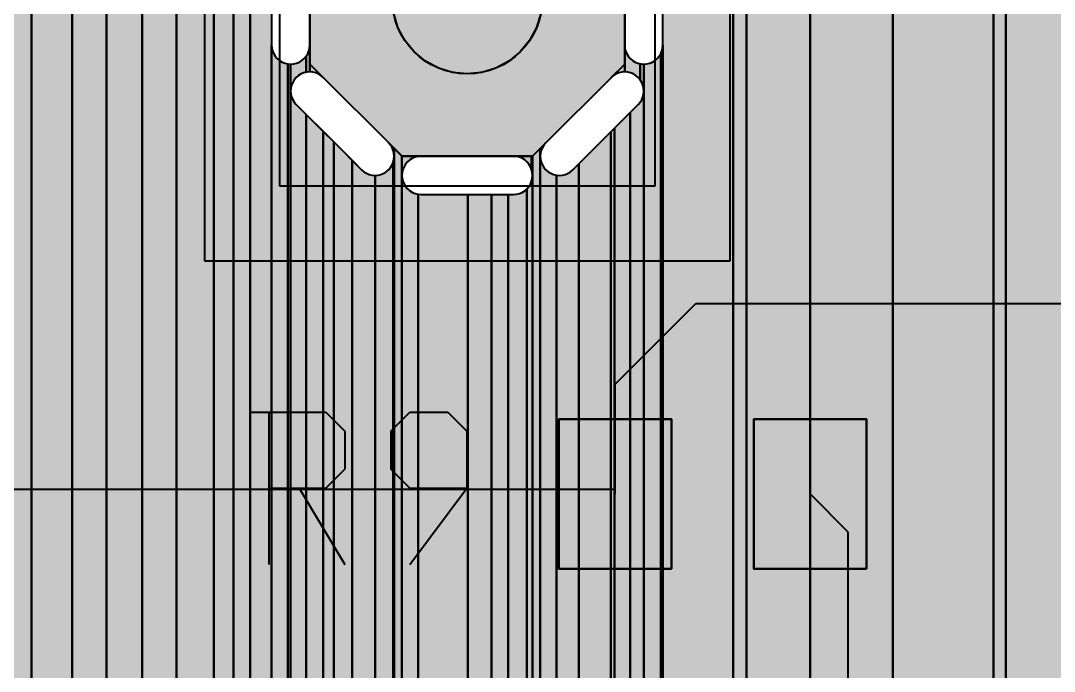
# Model space of a CAD drawing. Header units: millimetres. Extents: x 1.4 to 58.4, y 2.1 to 36.1.
# Drawn here: x 19.38 to 26.27, y 26.57 to 30.91 of the extents above; entities that cross this region are included whole.
import ezdxf

# ---------------------------------------------------------------- set-up
doc = ezdxf.new("R2010")
doc.units = ezdxf.units.MM
for name, color, linetype in [('bottom_copper', 7, 'Continuous'), ('drill_plated', 7, 'Continuous'), ('top_copper', 7, 'Continuous'), ('top_silk', 7, 'Continuous')]:
    doc.layers.add(name, color=color, linetype=linetype)

# ---------------------------------------------------------------- blocks, each defined once
blk = doc.blocks.new('Block12349')
at = {"layer": 'bottom_copper', "lineweight": 40}
for points in [[(0, 21.343), (-0.0369, 21.3583), (-0.0758, 21.3676), (-0.1157, 21.3708), (-0.1256, 21.37), (-0.5506, 21.37), (-0.5506, 32.385), (0, 32.385), (0, 21.343)], [(0.672, 20.6876), (0.071, 21.2886), (0.0645, 21.2962), (0.0341, 21.3221), (0, 21.343), (0, 32.385), (0.672, 32.385), (0.672, 20.6876)], [(0.7542, 20.5009), (0.7511, 20.5407), (0.7417, 20.5797), (0.7264, 20.6166), (0.7055, 20.6507), (0.6796, 20.6811), (0.672, 20.6876), (0.672, 32.385), (0.7542, 32.385), (0.7542, 20.5009)], [(1.4791, 0), (0.7542, 0), (0.7542, 32.385), (1.4791, 32.385), (1.4791, 0)]]:
    blk.add_hatch(color=7, dxfattribs=at).paths.add_polyline_path(points, flags=0)
at = {"layer": 'bottom_copper', "color": 7, "lineweight": 40}
for points in [[(0, 21.343), (-0.0369, 21.3583), (-0.0758, 21.3676), (-0.1157, 21.3708), (-0.1256, 21.37), (-0.5506, 21.37), (-0.5506, 32.385), (0, 32.385), (0, 21.343)], [(0.672, 20.6876), (0.071, 21.2886), (0.0645, 21.2962), (0.0341, 21.3221), (0, 21.343), (0, 32.385), (0.672, 32.385), (0.672, 20.6876)], [(0.7542, 20.5009), (0.7511, 20.5407), (0.7417, 20.5797), (0.7264, 20.6166), (0.7055, 20.6507), (0.6796, 20.6811), (0.672, 20.6876), (0.672, 32.385), (0.7542, 32.385), (0.7542, 20.5009)], [(1.4791, 0), (0.7542, 0), (0.7542, 32.385), (1.4791, 32.385), (1.4791, 0)]]:
    blk.add_lwpolyline(points, close=True, dxfattribs=at)
blk = doc.blocks.new('Block15609')
at = {"layer": 'bottom_copper', "lineweight": 40}
for points in [[(2.54, 21.3583), (2.5031, 21.343), (2.469, 21.3221), (2.4386, 21.2962), (2.4321, 21.2886), (2.0717, 20.9282), (2.0717, 32.385), (2.54, 32.385), (2.54, 21.3583)], [(2.6287, 21.37), (2.6188, 21.3708), (2.579, 21.3677), (2.54, 21.3583), (2.54, 32.385), (2.6287, 32.385), (2.6288, 21.37)], [(3.0537, 21.37), (2.6288, 21.37), (2.6288, 32.385), (3.0537, 32.385), (3.0537, 21.37)], [(1.9208, 27.5274), (1.9078, 27.5426), (1.8926, 27.5555), (1.8755, 27.566), (1.8571, 27.5736), (1.8376, 27.5783), (1.8177, 27.5799), (1.8177, 27.759), (1.8189, 27.7391), (1.8235, 27.7197), (1.8311, 27.7014), (1.8416, 27.6842), (1.8546, 27.669), (1.8698, 27.656), (1.8869, 27.6456), (1.9053, 27.6379), (1.9208, 27.6342), (1.9208, 27.5274)], [(2.0717, 20.9282), (2.0582, 20.9147), (2.0582, 27.7012), (2.0659, 27.7197), (2.0705, 27.7391), (2.0717, 27.7591), (2.0717, 20.9282)], [(2.0582, 20.9147), (1.9451, 20.8016), (1.9451, 27.6317), (1.9646, 27.6333), (1.9841, 27.6379), (2.0025, 27.6456), (2.0196, 27.656), (2.0348, 27.669), (2.0478, 27.6842), (2.0582, 27.7012), (2.0582, 20.9147)], [(1.8177, 27.5799), (1.7978, 27.5783), (1.7783, 27.5736), (1.7599, 27.566), (1.7428, 27.5555), (1.7279, 27.5423), (1.8177, 27.6321), (1.8177, 27.5799)], [(1.9451, 27.4525), (1.9435, 27.4724), (1.9389, 27.4918), (1.9312, 27.5103), (1.9208, 27.5274), (1.9208, 27.6342), (1.9248, 27.6333), (1.9447, 27.6317), (1.9451, 27.4525)], [(1.9451, 20.8016), (1.8546, 20.7111), (1.8546, 27.3098), (1.9075, 27.3627), (1.9208, 27.3776), (1.9312, 27.3946), (1.9389, 27.4131), (1.9435, 27.4325), (1.9451, 27.4525), (1.9451, 20.8016)], [(1.8546, 20.7111), (1.8312, 20.6877), (1.8235, 20.6811), (1.7978, 20.6509), (1.7767, 20.6166), (1.7614, 20.5797), (1.7521, 20.5408), (1.7489, 20.5009), (1.7489, 27.2041), (1.8546, 27.3098), (1.8546, 20.7111)], [(1.725, 13.9534), (1.6227, 14.016), (1.5119, 14.0619), (1.5119, 26.9671), (1.725, 27.1802), (1.725, 13.9534)], [(1.7489, 13.933), (1.725, 13.9534), (1.725, 27.1802), (1.7489, 27.2041), (1.7489, 13.933)], [(0, 13.9065), (-0.1225, 13.9065), (-0.1225, 27.113), (0, 26.9906), (0, 13.9065)], [(0.2806, 27.017), (0.279, 27.0369), (0.2743, 27.0564), (0.2667, 27.0748), (0.2562, 27.0919), (0.2433, 27.1065), (0.2806, 27.0692), (0.2806, 27.017)], [(1.2921, 27.1065), (1.2792, 27.0919), (1.2687, 27.0748), (1.2611, 27.0564), (1.2564, 27.0369), (1.2548, 27.017), (1.2548, 27.0692), (1.2921, 27.1065)], [(0.2806, 13.9065), (0.2743, 13.9065), (0.2743, 26.9776), (0.279, 26.9971), (0.2806, 27.017), (0.2806, 13.9065)], [(0.3324, 13.9065), (0.2806, 13.9065), (0.2806, 27.0692), (0.3324, 27.0174), (0.3324, 13.9065)], [(0.4398, 27.0158), (0.4204, 27.0112), (0.4019, 27.0035), (0.3849, 26.9931), (0.3697, 26.9801), (0.3567, 26.9649), (0.3463, 26.9478), (0.3386, 26.9294), (0.334, 26.9099), (0.3324, 26.89), (0.3324, 27.0174), (0.3328, 27.017), (0.4398, 27.017), (0.4398, 27.0158)], [(0.4398, 27.0158), (0.4398, 27.017), (0.4597, 27.017), (0.4398, 27.0158)], [(1.1968, 26.9294), (1.1891, 26.9478), (1.1787, 26.9649), (1.1657, 26.9801), (1.1505, 26.9931), (1.1335, 27.0035), (1.115, 27.0112), (1.0956, 27.0158), (1.0757, 27.017), (1.1968, 27.017), (1.1968, 26.9294)], [(1.203, 26.89), (1.2014, 26.9099), (1.1968, 26.9294), (1.1968, 27.017), (1.2026, 27.017), (1.203, 27.0174), (1.203, 26.89)], [(1.2548, 14.0977), (1.203, 14.0936), (1.203, 27.0174), (1.2548, 27.0692), (1.2548, 14.0977)], [(1.3623, 14.0925), (1.2757, 14.0994), (1.2548, 14.0977), (1.2548, 27.017), (1.2564, 26.9971), (1.2611, 26.9776), (1.2687, 26.9592), (1.2792, 26.9421), (1.2921, 26.9269), (1.3073, 26.9139), (1.3244, 26.9035), (1.3429, 26.8958), (1.3623, 26.8912), (1.3623, 14.0925)], [(0.1532, 13.9065), (0, 13.9065), (0, 26.9906), (0.0634, 26.9272), (0.0783, 26.9139), (0.0953, 26.9035), (0.1138, 26.8958), (0.1332, 26.8912), (0.1532, 26.8896), (0.1532, 13.9065)], [(0.2743, 13.9065), (0.1532, 13.9065), (0.1532, 26.8896), (0.1731, 26.8912), (0.1925, 26.8958), (0.211, 26.9035), (0.2281, 26.9139), (0.243, 26.9266), (0.2562, 26.9421), (0.2667, 26.9592), (0.2743, 26.9776), (0.2743, 13.9065)], [(1.5119, 14.0619), (1.3953, 14.0899), (1.3623, 14.0925), (1.3623, 26.8912), (1.3822, 26.8896), (1.4022, 26.8912), (1.4216, 26.8958), (1.4401, 26.9035), (1.4571, 26.9139), (1.472, 26.9272), (1.5119, 26.9671), (1.5119, 14.0619)], [(0.4398, 13.9065), (0.3328, 13.9065), (0.3324, 26.89), (0.334, 26.8701), (0.3386, 26.8506), (0.3463, 26.8322), (0.3567, 26.8151), (0.3697, 26.7999), (0.3849, 26.7869), (0.4019, 26.7765), (0.4204, 26.7688), (0.4398, 26.7642), (0.4398, 13.9065)], [(1.2026, 14.0936), (1.1657, 14.0907), (1.1657, 26.7999), (1.1787, 26.8151), (1.1891, 26.8322), (1.1968, 26.8506), (1.2014, 26.8701), (1.203, 26.89), (1.203, 14.0936)], [(0.7715, 13.9065), (0.4398, 13.9065), (0.4398, 26.7642), (0.4597, 26.763), (0.7715, 26.763), (0.7715, 13.9065)], [(0.9287, 14.016), (0.8264, 13.9534), (0.7715, 13.9065), (0.7715, 26.763), (0.9287, 26.763), (0.9287, 14.016)], [(1.0395, 14.0619), (0.9287, 14.016), (0.9287, 26.763), (1.0395, 26.763), (1.0395, 14.0619)], [(1.1657, 14.0907), (1.1561, 14.0899), (1.0395, 14.0619), (1.0395, 26.763), (1.0756, 26.763), (1.0956, 26.7642), (1.115, 26.7688), (1.1335, 26.7765), (1.1505, 26.7869), (1.1657, 26.7999), (1.1657, 14.0907)]]:
    blk.add_hatch(color=7, dxfattribs=at).paths.add_polyline_path(points, flags=0)
at = {"layer": 'bottom_copper', "color": 7, "lineweight": 40}
for points in [[(2.54, 21.3583), (2.5031, 21.343), (2.469, 21.3221), (2.4386, 21.2962), (2.4321, 21.2886), (2.0717, 20.9282), (2.0717, 32.385), (2.54, 32.385), (2.54, 21.3583)], [(2.6287, 21.37), (2.6188, 21.3708), (2.579, 21.3677), (2.54, 21.3583), (2.54, 32.385), (2.6287, 32.385), (2.6288, 21.37)], [(3.0537, 21.37), (2.6288, 21.37), (2.6288, 32.385), (3.0537, 32.385), (3.0537, 21.37)], [(1.9208, 27.5274), (1.9078, 27.5426), (1.8926, 27.5555), (1.8755, 27.566), (1.8571, 27.5736), (1.8376, 27.5783), (1.8177, 27.5799), (1.8177, 27.759), (1.8189, 27.7391), (1.8235, 27.7197), (1.8311, 27.7014), (1.8416, 27.6842), (1.8546, 27.669), (1.8698, 27.656), (1.8869, 27.6456), (1.9053, 27.6379), (1.9208, 27.6342), (1.9208, 27.5274)], [(2.0717, 20.9282), (2.0582, 20.9147), (2.0582, 27.7012), (2.0659, 27.7197), (2.0705, 27.7391), (2.0717, 27.7591), (2.0717, 20.9282)], [(2.0582, 20.9147), (1.9451, 20.8016), (1.9451, 27.6317), (1.9646, 27.6333), (1.9841, 27.6379), (2.0025, 27.6456), (2.0196, 27.656), (2.0348, 27.669), (2.0478, 27.6842), (2.0582, 27.7012), (2.0582, 20.9147)], [(1.8177, 27.5799), (1.7978, 27.5783), (1.7783, 27.5736), (1.7599, 27.566), (1.7428, 27.5555), (1.7279, 27.5423), (1.8177, 27.6321), (1.8177, 27.5799)], [(1.9451, 27.4525), (1.9435, 27.4724), (1.9389, 27.4918), (1.9312, 27.5103), (1.9208, 27.5274), (1.9208, 27.6342), (1.9248, 27.6333), (1.9447, 27.6317), (1.9451, 27.4525)], [(1.9451, 20.8016), (1.8546, 20.7111), (1.8546, 27.3098), (1.9075, 27.3627), (1.9208, 27.3776), (1.9312, 27.3946), (1.9389, 27.4131), (1.9435, 27.4325), (1.9451, 27.4525), (1.9451, 20.8016)], [(1.8546, 20.7111), (1.8312, 20.6877), (1.8235, 20.6811), (1.7978, 20.6509), (1.7767, 20.6166), (1.7614, 20.5797), (1.7521, 20.5408), (1.7489, 20.5009), (1.7489, 27.2041), (1.8546, 27.3098), (1.8546, 20.7111)], [(1.725, 13.9534), (1.6227, 14.016), (1.5119, 14.0619), (1.5119, 26.9671), (1.725, 27.1802), (1.725, 13.9534)], [(1.7489, 13.933), (1.725, 13.9534), (1.725, 27.1802), (1.7489, 27.2041), (1.7489, 13.933)], [(0, 13.9065), (-0.1225, 13.9065), (-0.1225, 27.113), (0, 26.9906), (0, 13.9065)], [(0.2806, 27.017), (0.279, 27.0369), (0.2743, 27.0564), (0.2667, 27.0748), (0.2562, 27.0919), (0.2433, 27.1065), (0.2806, 27.0692), (0.2806, 27.017)], [(1.2921, 27.1065), (1.2792, 27.0919), (1.2687, 27.0748), (1.2611, 27.0564), (1.2564, 27.0369), (1.2548, 27.017), (1.2548, 27.0692), (1.2921, 27.1065)], [(0.2806, 13.9065), (0.2743, 13.9065), (0.2743, 26.9776), (0.279, 26.9971), (0.2806, 27.017), (0.2806, 13.9065)], [(0.3324, 13.9065), (0.2806, 13.9065), (0.2806, 27.0692), (0.3324, 27.0174), (0.3324, 13.9065)], [(0.4398, 27.0158), (0.4204, 27.0112), (0.4019, 27.0035), (0.3849, 26.9931), (0.3697, 26.9801), (0.3567, 26.9649), (0.3463, 26.9478), (0.3386, 26.9294), (0.334, 26.9099), (0.3324, 26.89), (0.3324, 27.0174), (0.3328, 27.017), (0.4398, 27.017), (0.4398, 27.0158)], [(0.4398, 27.0158), (0.4398, 27.017), (0.4597, 27.017), (0.4398, 27.0158)], [(1.1968, 26.9294), (1.1891, 26.9478), (1.1787, 26.9649), (1.1657, 26.9801), (1.1505, 26.9931), (1.1335, 27.0035), (1.115, 27.0112), (1.0956, 27.0158), (1.0757, 27.017), (1.1968, 27.017), (1.1968, 26.9294)], [(1.203, 26.89), (1.2014, 26.9099), (1.1968, 26.9294), (1.1968, 27.017), (1.2026, 27.017), (1.203, 27.0174), (1.203, 26.89)], [(1.2548, 14.0977), (1.203, 14.0936), (1.203, 27.0174), (1.2548, 27.0692), (1.2548, 14.0977)], [(1.3623, 14.0925), (1.2757, 14.0994), (1.2548, 14.0977), (1.2548, 27.017), (1.2564, 26.9971), (1.2611, 26.9776), (1.2687, 26.9592), (1.2792, 26.9421), (1.2921, 26.9269), (1.3073, 26.9139), (1.3244, 26.9035), (1.3429, 26.8958), (1.3623, 26.8912), (1.3623, 14.0925)], [(0.1532, 13.9065), (0, 13.9065), (0, 26.9906), (0.0634, 26.9272), (0.0783, 26.9139), (0.0953, 26.9035), (0.1138, 26.8958), (0.1332, 26.8912), (0.1532, 26.8896), (0.1532, 13.9065)], [(0.2743, 13.9065), (0.1532, 13.9065), (0.1532, 26.8896), (0.1731, 26.8912), (0.1925, 26.8958), (0.211, 26.9035), (0.2281, 26.9139), (0.243, 26.9266), (0.2562, 26.9421), (0.2667, 26.9592), (0.2743, 26.9776), (0.2743, 13.9065)], [(1.5119, 14.0619), (1.3953, 14.0899), (1.3623, 14.0925), (1.3623, 26.8912), (1.3822, 26.8896), (1.4022, 26.8912), (1.4216, 26.8958), (1.4401, 26.9035), (1.4571, 26.9139), (1.472, 26.9272), (1.5119, 26.9671), (1.5119, 14.0619)], [(0.4398, 13.9065), (0.3328, 13.9065), (0.3324, 26.89), (0.334, 26.8701), (0.3386, 26.8506), (0.3463, 26.8322), (0.3567, 26.8151), (0.3697, 26.7999), (0.3849, 26.7869), (0.4019, 26.7765), (0.4204, 26.7688), (0.4398, 26.7642), (0.4398, 13.9065)], [(1.2026, 14.0936), (1.1657, 14.0907), (1.1657, 26.7999), (1.1787, 26.8151), (1.1891, 26.8322), (1.1968, 26.8506), (1.2014, 26.8701), (1.203, 26.89), (1.203, 14.0936)], [(0.7715, 13.9065), (0.4398, 13.9065), (0.4398, 26.7642), (0.4597, 26.763), (0.7715, 26.763), (0.7715, 13.9065)], [(0.9287, 14.016), (0.8264, 13.9534), (0.7715, 13.9065), (0.7715, 26.763), (0.9287, 26.763), (0.9287, 14.016)], [(1.0395, 14.0619), (0.9287, 14.016), (0.9287, 26.763), (1.0395, 26.763), (1.0395, 14.0619)], [(1.1657, 14.0907), (1.1561, 14.0899), (1.0395, 14.0619), (1.0395, 26.763), (1.0756, 26.763), (1.0956, 26.7642), (1.115, 26.7688), (1.1335, 26.7765), (1.1505, 26.7869), (1.1657, 26.7999), (1.1657, 14.0907)]]:
    blk.add_lwpolyline(points, close=True, dxfattribs=at)
blk = doc.blocks.new('Block17461')
at = {"layer": 'bottom_copper', "lineweight": 40}
for points in [[(2.0298, 14.8003), (1.9672, 14.698), (1.9213, 14.5872), (1.8933, 14.4706), (1.8839, 14.351), (1.8839, 32.385), (2.0298, 32.385), (2.0298, 14.8003)], [(2.3012, 15.032), (2.1989, 14.9694), (2.1077, 14.8915), (2.0298, 14.8003), (2.0298, 32.385), (2.3012, 32.385), (2.3012, 15.032)], [(2.5286, 15.1059), (2.412, 15.0779), (2.3012, 15.032), (2.3012, 32.385), (2.5286, 32.385), (2.5286, 15.1059)], [(2.7678, 15.1059), (2.6482, 15.1153), (2.5286, 15.1059), (2.5286, 32.385), (2.7678, 32.385), (2.7678, 15.1059)], [(2.9952, 15.032), (2.8844, 15.0779), (2.7678, 15.1059), (2.7678, 32.385), (2.9952, 32.385), (2.9952, 15.032)], [(3.2443, 14.8264), (3.1887, 14.8915), (3.0975, 14.9694), (2.9952, 15.032), (2.9952, 32.385), (3.2443, 32.385), (3.2443, 14.8264)], [(3.3748, 14.5879), (3.3292, 14.698), (3.2666, 14.8003), (3.2443, 14.8264), (3.2443, 32.385), (3.3748, 32.385), (3.3748, 14.5879)], [(3.4871, 14.3203), (3.4073, 14.4001), (3.4031, 14.4706), (3.3751, 14.5872), (3.3748, 14.5879), (3.3748, 32.385), (3.4871, 32.385), (3.4871, 14.3203)], [(3.6302, 14.1772), (3.4871, 14.3203), (3.4871, 32.385), (3.6302, 32.385), (3.6302, 14.1772)], [(3.7373, 14.0701), (3.6302, 14.1772), (3.6302, 27.7591), (3.6314, 27.7391), (3.636, 27.7197), (3.6437, 27.7012), (3.6541, 27.6842), (3.6671, 27.669), (3.6823, 27.656), (3.6994, 27.6456), (3.7178, 27.6379), (3.7373, 27.6332), (3.7373, 14.0701)], [(3.8842, 27.5799), (3.8643, 27.5783), (3.8603, 27.5773), (3.8603, 27.6842), (3.8707, 27.7012), (3.8784, 27.7197), (3.883, 27.7391), (3.8842, 27.759), (3.8842, 27.5799)], [(3.8603, 27.5773), (3.8448, 27.5736), (3.8264, 27.566), (3.8093, 27.5555), (3.7944, 27.5429), (3.7811, 27.5274), (3.7707, 27.5103), (3.763, 27.4918), (3.7584, 27.4724), (3.7568, 27.4525), (3.7568, 27.6317), (3.7771, 27.6332), (3.7966, 27.6379), (3.815, 27.6456), (3.8321, 27.656), (3.8473, 27.669), (3.8603, 27.6842), (3.8603, 27.5773)], [(3.7568, 14.0506), (3.7373, 14.0701), (3.7373, 27.6332), (3.7568, 27.6317), (3.7568, 14.0506)], [(3.9591, 27.5555), (3.942, 27.566), (3.9236, 27.5736), (3.9041, 27.5783), (3.8842, 27.5799), (3.8842, 27.6321), (3.974, 27.5423), (3.9591, 27.5555)], [(3.8603, 13.9471), (3.7568, 14.0506), (3.7568, 27.4525), (3.7584, 27.4325), (3.763, 27.4131), (3.7707, 27.3946), (3.7811, 27.3776), (3.7941, 27.363), (3.8603, 27.2968), (3.8603, 13.9471)], [(3.974, 13.9065), (3.9009, 13.9065), (3.8603, 13.9471), (3.8603, 27.2968), (3.974, 27.183), (3.974, 13.9065)], [(4.044, 13.9065), (3.974, 13.9065), (3.974, 27.183), (4.044, 27.113), (4.044, 13.9065)]]:
    blk.add_hatch(color=7, dxfattribs=at).paths.add_polyline_path(points, flags=0)
at = {"layer": 'bottom_copper', "color": 7, "lineweight": 40}
for points in [[(2.0298, 14.8003), (1.9672, 14.698), (1.9213, 14.5872), (1.8933, 14.4706), (1.8839, 14.351), (1.8839, 32.385), (2.0298, 32.385), (2.0298, 14.8003)], [(2.3012, 15.032), (2.1989, 14.9694), (2.1077, 14.8915), (2.0298, 14.8003), (2.0298, 32.385), (2.3012, 32.385), (2.3012, 15.032)], [(2.5286, 15.1059), (2.412, 15.0779), (2.3012, 15.032), (2.3012, 32.385), (2.5286, 32.385), (2.5286, 15.1059)], [(2.7678, 15.1059), (2.6482, 15.1153), (2.5286, 15.1059), (2.5286, 32.385), (2.7678, 32.385), (2.7678, 15.1059)], [(2.9952, 15.032), (2.8844, 15.0779), (2.7678, 15.1059), (2.7678, 32.385), (2.9952, 32.385), (2.9952, 15.032)], [(3.2443, 14.8264), (3.1887, 14.8915), (3.0975, 14.9694), (2.9952, 15.032), (2.9952, 32.385), (3.2443, 32.385), (3.2443, 14.8264)], [(3.3748, 14.5879), (3.3292, 14.698), (3.2666, 14.8003), (3.2443, 14.8264), (3.2443, 32.385), (3.3748, 32.385), (3.3748, 14.5879)], [(3.4871, 14.3203), (3.4073, 14.4001), (3.4031, 14.4706), (3.3751, 14.5872), (3.3748, 14.5879), (3.3748, 32.385), (3.4871, 32.385), (3.4871, 14.3203)], [(3.6302, 14.1772), (3.4871, 14.3203), (3.4871, 32.385), (3.6302, 32.385), (3.6302, 14.1772)], [(3.7373, 14.0701), (3.6302, 14.1772), (3.6302, 27.7591), (3.6314, 27.7391), (3.636, 27.7197), (3.6437, 27.7012), (3.6541, 27.6842), (3.6671, 27.669), (3.6823, 27.656), (3.6994, 27.6456), (3.7178, 27.6379), (3.7373, 27.6332), (3.7373, 14.0701)], [(3.8842, 27.5799), (3.8643, 27.5783), (3.8603, 27.5773), (3.8603, 27.6842), (3.8707, 27.7012), (3.8784, 27.7197), (3.883, 27.7391), (3.8842, 27.759), (3.8842, 27.5799)], [(3.8603, 27.5773), (3.8448, 27.5736), (3.8264, 27.566), (3.8093, 27.5555), (3.7944, 27.5429), (3.7811, 27.5274), (3.7707, 27.5103), (3.763, 27.4918), (3.7584, 27.4724), (3.7568, 27.4525), (3.7568, 27.6317), (3.7771, 27.6332), (3.7966, 27.6379), (3.815, 27.6456), (3.8321, 27.656), (3.8473, 27.669), (3.8603, 27.6842), (3.8603, 27.5773)], [(3.7568, 14.0506), (3.7373, 14.0701), (3.7373, 27.6332), (3.7568, 27.6317), (3.7568, 14.0506)], [(3.9591, 27.5555), (3.942, 27.566), (3.9236, 27.5736), (3.9041, 27.5783), (3.8842, 27.5799), (3.8842, 27.6321), (3.974, 27.5423), (3.9591, 27.5555)], [(3.8603, 13.9471), (3.7568, 14.0506), (3.7568, 27.4525), (3.7584, 27.4325), (3.763, 27.4131), (3.7707, 27.3946), (3.7811, 27.3776), (3.7941, 27.363), (3.8603, 27.2968), (3.8603, 13.9471)], [(3.974, 13.9065), (3.9009, 13.9065), (3.8603, 13.9471), (3.8603, 27.2968), (3.974, 27.183), (3.974, 13.9065)], [(4.044, 13.9065), (3.974, 13.9065), (3.974, 27.183), (4.044, 27.113), (4.044, 13.9065)]]:
    blk.add_lwpolyline(points, close=True, dxfattribs=at)

msp = doc.modelspace()

# ---------------------------------------------------------------- hatches: boundary and pattern name
at = {"layer": 'bottom_copper', "lineweight": 40}
for points in [[(23.41, 30.6201), (22.7949, 30.005), (21.9251, 30.005), (21.31, 30.6201), (21.31, 31.4899), (21.9251, 32.105), (22.7949, 32.105), (23.41, 31.4899), (23.41, 30.6201)], [(22.8504, 30.9575), (22.8219, 30.8637), (22.7757, 30.7772), (22.7136, 30.7014), (22.6378, 30.6393), (22.5513, 30.5931), (22.4575, 30.5646), (22.36, 30.555), (22.2625, 30.5646), (22.1687, 30.5931), (22.0822, 30.6393), (22.0064, 30.7014), (21.9443, 30.7772), (21.8981, 30.8637), (21.8696, 30.9575), (21.86, 31.055), (21.8696, 31.1525), (21.8981, 31.2463), (21.9443, 31.3328), (22.0064, 31.4086), (22.0822, 31.4707), (22.1687, 31.5169), (22.2625, 31.5454), (22.36, 31.555), (22.4575, 31.5454), (22.5513, 31.5169), (22.6378, 31.4707), (22.7136, 31.4086), (22.7757, 31.3328), (22.8219, 31.2463), (22.8504, 31.1525), (22.86, 31.055), (22.8504, 30.9575)]]:
    msp.add_hatch(color=7, dxfattribs=at).paths.add_polyline_path(points, flags=0)
at = {"layer": 'drill_plated', "lineweight": 40}
msp.add_hatch(color=7, dxfattribs=at).paths.add_polyline_path([(22.8504, 30.9575), (22.8219, 30.8637), (22.7757, 30.7772), (22.7136, 30.7014), (22.6378, 30.6393), (22.5513, 30.5931), (22.4575, 30.5646), (22.36, 30.555), (22.2625, 30.5646), (22.1687, 30.5931), (22.0822, 30.6393), (22.0064, 30.7014), (21.9443, 30.7772), (21.8981, 30.8637), (21.8696, 30.9575), (21.86, 31.055), (21.8696, 31.1525), (21.8981, 31.2463), (21.9443, 31.3328), (22.0064, 31.4086), (22.0822, 31.4707), (22.1687, 31.5169), (22.2625, 31.5454), (22.36, 31.555), (22.4575, 31.5454), (22.5513, 31.5169), (22.6378, 31.4707), (22.7136, 31.4086), (22.7757, 31.3328), (22.8219, 31.2463), (22.8504, 31.1525), (22.86, 31.055), (22.8504, 30.9575)], flags=0)
at = {"layer": 'top_copper', "lineweight": 40}
for points in [[(23.41, 30.6201), (22.7949, 30.005), (21.9251, 30.005), (21.31, 30.6201), (21.31, 31.4899), (21.9251, 32.105), (22.7949, 32.105), (23.41, 31.4899), (23.41, 30.6201)], [(22.8504, 30.9575), (22.8219, 30.8637), (22.7757, 30.7772), (22.7136, 30.7014), (22.6378, 30.6393), (22.5513, 30.5931), (22.4575, 30.5646), (22.36, 30.555), (22.2625, 30.5646), (22.1687, 30.5931), (22.0822, 30.6393), (22.0064, 30.7014), (21.9443, 30.7772), (21.8981, 30.8637), (21.8696, 30.9575), (21.86, 31.055), (21.8696, 31.1525), (21.8981, 31.2463), (21.9443, 31.3328), (22.0064, 31.4086), (22.0822, 31.4707), (22.1687, 31.5169), (22.2625, 31.5454), (22.36, 31.555), (22.4575, 31.5454), (22.5513, 31.5169), (22.6378, 31.4707), (22.7136, 31.4086), (22.7757, 31.3328), (22.8219, 31.2463), (22.8504, 31.1525), (22.86, 31.055), (22.8504, 30.9575)], [(23.7209, 27.2531), (22.9711, 27.2531), (22.9711, 28.2529), (23.7209, 28.2529), (23.7209, 27.2531)], [(25.0209, 27.2531), (24.2711, 27.2531), (24.2711, 28.2529), (25.0209, 28.2529), (25.0209, 27.2531)]]:
    msp.add_hatch(color=7, dxfattribs=at).paths.add_polyline_path(points, flags=0)

# ---------------------------------------------------------------- linework, layer by layer
at = {"layer": 'bottom_copper', "color": 7, "lineweight": 40}
for p, q in [((24.646, 24.358), (24.646, 35.373)), ((24.646, 35.373), (24.646, 24.358)), ((21.31, 31.4899), (21.31, 30.6201)), ((23.41, 30.6201), (23.41, 31.4899)), ((21.056, 31.3629), (21.056, 30.7471)), ((23.664, 30.7471), (23.664, 31.3629)), ((21.056, 30.7471), (21.0572, 30.7271)), ((21.3088, 30.7271), (21.31, 30.747)), ((21.31, 30.747), (21.31, 30.6201)), ((23.41, 30.6201), (23.41, 30.747)), ((23.41, 30.747), (23.4112, 30.7271)), ((23.6628, 30.7271), (23.664, 30.7471)), ((21.0572, 30.7271), (21.0618, 30.7077)), ((21.0618, 30.7077), (21.0695, 30.6892)), ((21.0695, 30.6892), (21.0799, 30.6722)), ((21.0799, 30.6722), (21.0929, 30.657)), ((21.2731, 30.657), (21.2861, 30.6722)), ((21.2861, 30.6722), (21.2965, 30.6892)), ((21.2965, 30.6892), (21.3042, 30.7077)), ((21.3042, 30.7077), (21.3088, 30.7271)), ((23.4112, 30.7271), (23.4158, 30.7077)), ((23.4158, 30.7077), (23.4235, 30.6892)), ((23.4235, 30.6892), (23.4339, 30.6722)), ((23.4339, 30.6722), (23.4469, 30.657)), ((23.6271, 30.657), (23.6401, 30.6722)), ((23.6401, 30.6722), (23.6505, 30.6892)), ((23.6505, 30.6892), (23.6582, 30.7077)), ((23.6582, 30.7077), (23.6628, 30.7271)), ((21.0929, 30.657), (21.1081, 30.644)), ((21.1081, 30.644), (21.1252, 30.6336)), ((21.1252, 30.6336), (21.1436, 30.6259)), ((21.1436, 30.6259), (21.1631, 30.6212)), ((21.1631, 30.6212), (21.183, 30.6197)), ((21.183, 30.6197), (21.2029, 30.6212)), ((21.2029, 30.6212), (21.2224, 30.6259)), ((21.2224, 30.6259), (21.2408, 30.6336)), ((21.2408, 30.6336), (21.2579, 30.644)), ((21.2579, 30.644), (21.2731, 30.657)), ((21.31, 30.6201), (21.3998, 30.5303)), ((21.31, 30.6201), (21.9251, 30.005)), ((22.7949, 30.005), (23.41, 30.6201)), ((23.3202, 30.5303), (23.41, 30.6201)), ((23.4469, 30.657), (23.4621, 30.644)), ((23.4621, 30.644), (23.4792, 30.6336)), ((23.4792, 30.6336), (23.4976, 30.6259)), ((23.4976, 30.6259), (23.5171, 30.6213)), ((23.5171, 30.6213), (23.537, 30.6197)), ((23.537, 30.6197), (23.5569, 30.6213)), ((23.5569, 30.6213), (23.5764, 30.6259)), ((23.5764, 30.6259), (23.5948, 30.6336)), ((23.5948, 30.6336), (23.6119, 30.644)), ((23.6119, 30.644), (23.6271, 30.657)), ((21.2199, 30.5306), (21.2069, 30.5154)), ((21.2351, 30.5435), (21.2199, 30.5306)), ((21.2522, 30.554), (21.2351, 30.5435)), ((21.2706, 30.5616), (21.2522, 30.554)), ((21.2901, 30.5663), (21.2706, 30.5616)), ((21.31, 30.5679), (21.2901, 30.5663)), ((21.3299, 30.5663), (21.31, 30.5679)), ((21.3494, 30.5616), (21.3299, 30.5663)), ((21.3678, 30.554), (21.3494, 30.5616)), ((21.3849, 30.5435), (21.3678, 30.554)), ((21.3998, 30.5303), (21.3849, 30.5435)), ((23.3351, 30.5435), (23.3202, 30.5303)), ((23.3522, 30.554), (23.3351, 30.5435)), ((23.3706, 30.5616), (23.3522, 30.554)), ((23.3901, 30.5663), (23.3706, 30.5616)), ((23.41, 30.5679), (23.3901, 30.5663)), ((23.4299, 30.5663), (23.41, 30.5679)), ((23.4494, 30.5616), (23.4299, 30.5663)), ((23.4678, 30.554), (23.4494, 30.5616)), ((23.4849, 30.5435), (23.4678, 30.554)), ((23.5001, 30.5306), (23.4849, 30.5435)), ((23.5131, 30.5154), (23.5001, 30.5306)), ((21.1842, 30.4604), (21.1826, 30.4405)), ((21.1888, 30.4798), (21.1842, 30.4604)), ((21.1965, 30.4983), (21.1888, 30.4798)), ((21.2069, 30.5154), (21.1965, 30.4983)), ((23.5235, 30.4983), (23.5131, 30.5154)), ((23.5312, 30.4798), (23.5235, 30.4983)), ((23.5358, 30.4604), (23.5312, 30.4798)), ((23.5374, 30.4405), (23.5358, 30.4604)), ((21.1826, 30.4405), (21.1842, 30.4205)), ((21.1842, 30.4205), (21.1888, 30.4011)), ((21.1888, 30.4011), (21.1965, 30.3826)), ((23.5235, 30.3826), (23.5312, 30.4011)), ((23.5312, 30.4011), (23.5358, 30.4205)), ((23.5358, 30.4205), (23.5374, 30.4405)), ((21.1965, 30.3826), (21.2069, 30.3656)), ((21.2069, 30.3656), (21.2202, 30.3507)), ((21.2202, 30.3507), (21.4698, 30.101)), ((23.0643, 29.9152), (23.4998, 30.3507)), ((23.4998, 30.3507), (23.5131, 30.3656)), ((23.5131, 30.3656), (23.5235, 30.3826)), ((21.4698, 16.8945), (21.4698, 30.101)), ((21.4698, 30.101), (21.6557, 29.9152)), ((21.4698, 30.101), (21.4698, 16.8945)), ((21.8485, 30.0799), (21.8353, 30.0948)), ((21.8353, 30.0948), (21.9251, 30.005)), ((21.859, 30.0628), (21.8485, 30.0799)), ((21.8666, 30.0444), (21.859, 30.0628)), ((22.7949, 30.005), (22.8847, 30.0948)), ((22.861, 30.0628), (22.8534, 30.0444)), ((22.8715, 30.0799), (22.861, 30.0628)), ((22.8847, 30.0948), (22.8715, 30.0799)), ((21.8713, 30.0249), (21.8666, 30.0444)), ((21.8666, 29.9656), (21.8713, 29.9851)), ((21.8729, 30.005), (21.8713, 30.0249)), ((21.8713, 29.9851), (21.8729, 30.005)), ((21.9251, 30.005), (22.052, 30.005)), ((21.9251, 30.005), (22.7949, 30.005)), ((21.9772, 29.9811), (21.962, 29.9681)), ((21.9942, 29.9915), (21.9772, 29.9811)), ((22.0127, 29.9992), (21.9942, 29.9915)), ((22.0321, 30.0038), (22.0127, 29.9992)), ((22.052, 30.005), (22.0321, 30.0038)), ((22.6879, 30.0038), (22.668, 30.005)), ((22.668, 30.005), (22.7949, 30.005)), ((22.7073, 29.9992), (22.6879, 30.0038)), ((22.7258, 29.9915), (22.7073, 29.9992)), ((22.7428, 29.9811), (22.7258, 29.9915)), ((22.758, 29.9681), (22.7428, 29.9811)), ((22.8487, 30.0249), (22.8471, 30.005)), ((22.8471, 30.005), (22.8487, 29.9851)), ((22.8534, 30.0444), (22.8487, 30.0249)), ((22.8487, 29.9851), (22.8534, 29.9656)), ((21.6557, 29.9152), (21.6706, 29.9019)), ((21.8204, 29.9019), (21.8356, 29.9149)), ((21.8356, 29.9149), (21.8485, 29.9301)), ((21.8485, 29.9301), (21.859, 29.9472)), ((21.859, 29.9472), (21.8666, 29.9656)), ((21.9309, 29.9174), (21.9263, 29.8979)), ((21.9386, 29.9358), (21.9309, 29.9174)), ((21.949, 29.9529), (21.9386, 29.9358)), ((21.962, 29.9681), (21.949, 29.9529)), ((22.771, 29.9529), (22.758, 29.9681)), ((22.7814, 29.9358), (22.771, 29.9529)), ((22.7891, 29.9174), (22.7814, 29.9358)), ((22.7937, 29.8979), (22.7891, 29.9174)), ((22.8534, 29.9656), (22.861, 29.9472)), ((22.861, 29.9472), (22.8715, 29.9301)), ((22.8715, 29.9301), (22.8844, 29.9149)), ((22.8844, 29.9149), (22.8996, 29.9019)), ((23.0494, 29.9019), (23.0643, 29.9152)), ((21.6706, 29.9019), (21.6876, 29.8915)), ((21.6876, 29.8915), (21.7061, 29.8838)), ((21.7061, 29.8838), (21.7255, 29.8792)), ((21.7255, 29.8792), (21.7455, 29.8776)), ((21.7455, 29.8776), (21.7654, 29.8792)), ((21.7654, 29.8792), (21.7848, 29.8838)), ((21.7848, 29.8838), (21.8033, 29.8915)), ((21.8033, 29.8915), (21.8204, 29.9019)), ((21.9263, 29.8979), (21.9247, 29.878)), ((21.9247, 29.878), (21.9263, 29.8581)), ((21.9263, 29.8581), (21.9309, 29.8386)), ((22.7891, 29.8386), (22.7937, 29.8581)), ((22.7953, 29.878), (22.7937, 29.8979)), ((22.7937, 29.8581), (22.7953, 29.878)), ((22.8996, 29.9019), (22.9167, 29.8915)), ((22.9167, 29.8915), (22.9352, 29.8838)), ((22.9352, 29.8838), (22.9546, 29.8792)), ((22.9546, 29.8792), (22.9745, 29.8776)), ((22.9745, 29.8776), (22.9945, 29.8792)), ((22.9945, 29.8792), (23.0139, 29.8838)), ((23.0139, 29.8838), (23.0324, 29.8915)), ((23.0324, 29.8915), (23.0494, 29.9019)), ((21.9309, 29.8386), (21.9386, 29.8202)), ((21.9386, 29.8202), (21.949, 29.8031)), ((21.949, 29.8031), (21.962, 29.7879)), ((21.962, 29.7879), (21.9772, 29.7749)), ((21.9772, 29.7749), (21.9942, 29.7645)), ((22.7258, 29.7645), (22.7428, 29.7749)), ((22.7428, 29.7749), (22.758, 29.7879)), ((22.758, 29.7879), (22.771, 29.8031)), ((22.771, 29.8031), (22.7814, 29.8202)), ((22.7814, 29.8202), (22.7891, 29.8386)), ((21.9942, 29.7645), (22.0127, 29.7568)), ((22.0127, 29.7568), (22.0321, 29.7522)), ((22.0321, 29.7522), (22.0521, 29.751)), ((22.0521, 29.751), (22.6679, 29.751)), ((22.6679, 29.751), (22.6879, 29.7522)), ((22.6879, 29.7522), (22.7073, 29.7568)), ((22.7073, 29.7568), (22.7258, 29.7645))]:
    msp.add_line(p, q, dxfattribs=at)
msp.add_lwpolyline([(23.41, 30.6201), (22.7949, 30.005), (21.9251, 30.005), (21.31, 30.6201), (21.31, 31.4899), (21.9251, 32.105), (22.7949, 32.105), (23.41, 31.4899), (23.41, 30.6201)], close=True, dxfattribs=at)
msp.add_lwpolyline([(22.8504, 30.9575), (22.8219, 30.8637), (22.7757, 30.7772), (22.7136, 30.7014), (22.6378, 30.6393), (22.5513, 30.5931), (22.4575, 30.5646), (22.36, 30.555), (22.2625, 30.5646), (22.1687, 30.5931), (22.0822, 30.6393), (22.0064, 30.7014), (21.9443, 30.7772), (21.8981, 30.8637), (21.8696, 30.9575)], dxfattribs=at)
msp.add_ellipse((22.36, 31.055), major_axis=(0.5, 0), ratio=1, dxfattribs=at)
at = {"layer": 'drill_plated', "color": 7, "lineweight": 40}
msp.add_lwpolyline([(22.8504, 30.9575), (22.8219, 30.8637), (22.7757, 30.7772), (22.7136, 30.7014), (22.6378, 30.6393), (22.5513, 30.5931), (22.4575, 30.5646), (22.36, 30.555), (22.2625, 30.5646), (22.1687, 30.5931), (22.0822, 30.6393), (22.0064, 30.7014), (21.9443, 30.7772), (21.8981, 30.8637), (21.8696, 30.9575)], dxfattribs=at)
msp.add_ellipse((22.36, 31.055), major_axis=(0.5, 0), ratio=1, dxfattribs=at)
at = {"layer": 'top_copper', "color": 7, "lineweight": 40}
for p, q in [((21.31, 31.4899), (21.31, 30.6201)), ((23.41, 30.6201), (23.41, 31.4899)), ((21.31, 30.6201), (21.9251, 30.005)), ((22.7949, 30.005), (23.41, 30.6201)), ((21.9251, 30.005), (22.7949, 30.005)), ((23.346, 28.485), (23.884, 29.023)), ((23.884, 29.023), (26.454, 29.023)), ((23.346, 27.753), (23.346, 28.485)), ((23.7209, 28.2529), (22.9711, 28.2529)), ((22.9711, 28.2529), (22.9711, 27.2531)), ((23.7209, 27.2531), (23.7209, 28.2529)), ((25.0209, 28.2529), (24.2711, 28.2529)), ((24.2711, 28.2529), (24.2711, 27.2531)), ((25.0209, 27.2531), (25.0209, 28.2529)), ((23.346, 27.783), (10.848, 27.783)), ((24.9, 27.499), (24.646, 27.753)), ((24.9, 25.975), (24.9, 27.499)), ((22.9711, 27.2531), (23.7209, 27.2531)), ((24.2711, 27.2531), (25.0209, 27.2531))]:
    msp.add_line(p, q, dxfattribs=at)
for points in [[(23.41, 30.6201), (22.7949, 30.005), (21.9251, 30.005), (21.31, 30.6201), (21.31, 31.4899), (21.9251, 32.105), (22.7949, 32.105), (23.41, 31.4899), (23.41, 30.6201)], [(23.7209, 27.2531), (22.9711, 27.2531), (22.9711, 28.2529), (23.7209, 28.2529), (23.7209, 27.2531)], [(25.0209, 27.2531), (24.2711, 27.2531), (24.2711, 28.2529), (25.0209, 28.2529), (25.0209, 27.2531)]]:
    msp.add_lwpolyline(points, close=True, dxfattribs=at)
msp.add_lwpolyline([(22.8504, 30.9575), (22.8219, 30.8637), (22.7757, 30.7772), (22.7136, 30.7014), (22.6378, 30.6393), (22.5513, 30.5931), (22.4575, 30.5646), (22.36, 30.555), (22.2625, 30.5646), (22.1687, 30.5931), (22.0822, 30.6393), (22.0064, 30.7014), (21.9443, 30.7772), (21.8981, 30.8637), (21.8696, 30.9575)], dxfattribs=at)
msp.add_ellipse((22.36, 31.055), major_axis=(0.5, 0), ratio=1, dxfattribs=at)
at = {"layer": 'top_silk', "color": 7, "lineweight": 40}
for p, q in [((20.61, 29.305), (20.61, 32.805)), ((24.11, 32.805), (24.11, 29.305)), ((21.11, 29.805), (21.11, 32.305)), ((23.61, 32.305), (23.61, 29.805)), ((23.61, 29.805), (21.11, 29.805)), ((24.11, 29.305), (20.61, 29.305)), ((20.9099, 28.2991), (21.4179, 28.2991)), ((21.0369, 28.2991), (21.0369, 27.2831)), ((21.4179, 28.2991), (21.5449, 28.1721)), ((21.8497, 28.1721), (21.9767, 28.2991)), ((21.9767, 28.2991), (22.2307, 28.2991)), ((22.2307, 28.2991), (22.3577, 28.1721)), ((21.5449, 28.1721), (21.5449, 27.9181)), ((21.8497, 28.1721), (21.8497, 27.9181)), ((22.3577, 28.1721), (22.3577, 27.7911)), ((21.4179, 27.7911), (21.5449, 27.9181)), ((21.8497, 27.9181), (21.9767, 27.7911)), ((21.0369, 27.7911), (21.4179, 27.7911)), ((21.2401, 27.7911), (21.5449, 27.2831)), ((21.9767, 27.2831), (22.3577, 27.7911)), ((21.9767, 27.7911), (22.3577, 27.7911))]:
    msp.add_line(p, q, dxfattribs=at)

# ---------------------------------------------------------------- block references
at = {"layer": 'bottom_copper'}
for name, p in [('Block17461', (17.4258, 2.988)), ('Block15609', (21.5923, 2.988)), ('Block12349', (25.1966, 2.988))]:
    msp.add_blockref(name, p, dxfattribs=at)

doc.saveas('drawing.dxf')
